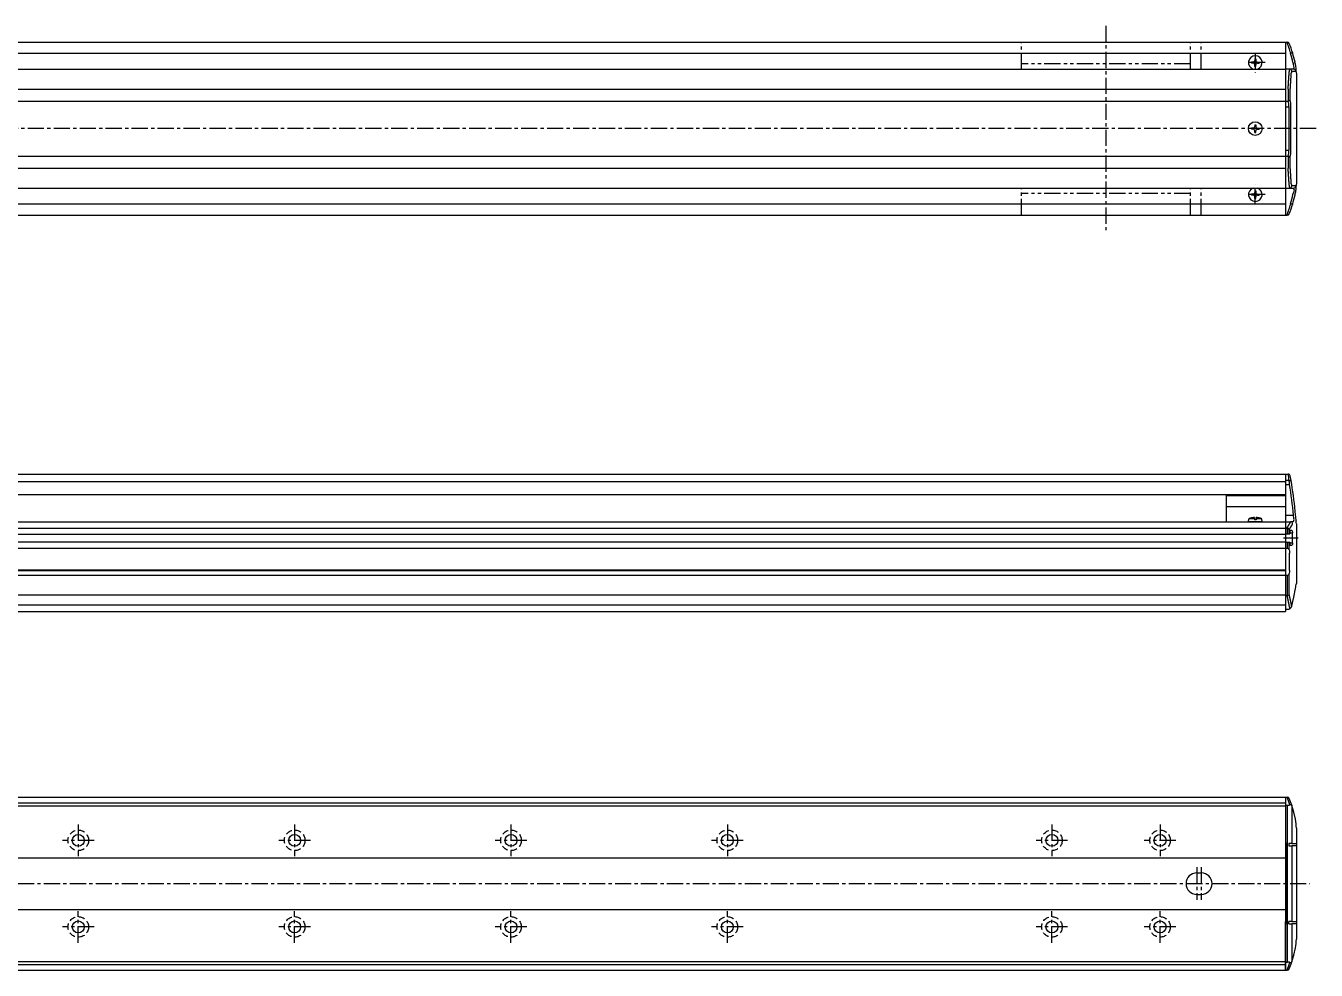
# Model space of a CAD drawing. Extents: x -693 to 500, y 35 to 506.
# Drawn here: x -97 to 500, y 69 to 506 of the extents above; entities that cross this region are included whole.
import ezdxf

# ---------------------------------------------------------------- set-up
doc = ezdxf.new("R2010")
doc.units = 0
for name, pattern in [('CENTER', [12, 7.5, -1.5, 1.5, -1.5]), ('DASHED', [4.5, 3, -1.5]), ('PHANTOM', [15, 7.5, -1.5, 1.5, -1.5, 1.5, -1.5])]:
    doc.linetypes.add(name, pattern=pattern)
doc.layers.get('0').update_dxf_attribs({"linetype": 'CONTINUOUS'})
doc.layers.add('CENTER', color=1, linetype='CENTER')

msp = doc.modelspace()

# ---------------------------------------------------------------- linework, layer by layer
at = {"color": 7, "linetype": 'CONTINUOUS'}
for p, q in [((-504.42, 498.26), (485.58, 498.26)), ((485.58, 498.26), (485.58, 418.26)), ((485.58, 498.26), (486.16, 498.26)), ((486.36, 498.26), (486.16, 498.26)), ((-258.42, 493.06), (485.58, 493.06)), ((471.33, 490.51), (471.33, 489.76)), ((471.33, 490.51), (471.83, 490.51)), ((471.83, 490.51), (471.83, 489.76)), ((487.97, 493.09), (487.82, 493.07)), ((-504.42, 485.76), (485.58, 485.76)), ((-258.42, 485.76), (485.58, 485.76)), ((469.83, 489.01), (469.83, 488.51)), ((470.58, 489.01), (469.83, 489.01)), ((470.58, 488.51), (469.83, 488.51)), ((471.33, 487.01), (471.33, 487.77)), ((471.33, 487.01), (471.83, 487.01)), ((471.83, 487.01), (471.83, 487.77)), ((472.57, 489.01), (473.33, 489.01)), ((472.57, 488.51), (473.33, 488.51)), ((473.33, 489.01), (473.33, 488.51)), ((489.25, 485.76), (485.58, 485.76)), ((488.41, 484.76), (490.24, 484.76)), ((488.97, 488.76), (489.18, 488.03)), ((490.16, 487.99), (489.94, 488.98)), ((490.48, 485.88), (490.48, 485.89)), ((490.58, 483.91), (490.58, 432.61)), ((-504.42, 476.53), (485.58, 476.53)), ((486.76, 476.51), (486.77, 476.51)), ((486.77, 476.51), (486.77, 471.02)), ((487.75, 471.6), (487.75, 476.34)), ((-504.42, 471), (485.58, 471)), ((485.58, 471.01), (486.66, 471.01)), ((485.58, 468.26), (487.09, 468.26)), ((486.77, 471.02), (486.66, 471.01)), ((487.09, 468.26), (487.09, 448.26)), ((488.08, 448.26), (488.08, 468.26)), ((471.33, 460.01), (471.33, 459.26)), ((471.33, 460.01), (471.83, 460.01)), ((471.83, 460.01), (471.83, 459.26)), ((469.83, 458.51), (469.83, 458.01)), ((470.58, 458.51), (469.83, 458.51)), ((470.58, 458.01), (469.83, 458.01)), ((471.33, 456.51), (471.33, 457.27)), ((471.33, 456.51), (471.83, 456.51)), ((471.83, 456.51), (471.83, 457.27)), ((472.57, 458.51), (473.33, 458.51)), ((472.57, 458.01), (473.33, 458.01)), ((473.33, 458.51), (473.33, 458.01)), ((485.58, 448.26), (487.09, 448.26)), ((-504.42, 445.53), (485.58, 445.53)), ((485.58, 445.51), (486.66, 445.51)), ((486.66, 445.51), (486.77, 445.51)), ((486.77, 445.51), (486.77, 440.01)), ((487.75, 440.19), (487.75, 444.92)), ((-504.42, 439.99), (485.58, 439.99)), ((486.77, 440.01), (486.76, 440.01)), ((-502.42, 430.76), (487.58, 430.76)), ((-258.42, 430.76), (485.58, 430.76)), ((471.33, 429.51), (471.33, 428.76)), ((471.33, 429.51), (471.83, 429.51)), ((471.83, 429.51), (471.83, 428.76)), ((485.58, 430.76), (489.25, 430.76)), ((490.24, 431.76), (488.41, 431.76)), ((490.48, 430.64), (490.48, 430.65)), ((-258.42, 423.46), (485.58, 423.46)), ((469.83, 428.01), (469.83, 427.51)), ((470.58, 428.01), (469.83, 428.01)), ((470.58, 427.51), (469.83, 427.51)), ((471.33, 426.01), (471.33, 426.77)), ((471.33, 426.01), (471.83, 426.01)), ((471.83, 426.01), (471.83, 426.77)), ((472.57, 428.01), (473.33, 428.01)), ((472.57, 427.51), (473.33, 427.51)), ((473.33, 428.01), (473.33, 427.51)), ((487.97, 423.44), (487.82, 423.46)), ((488.97, 427.76), (489.18, 428.5)), ((489.94, 427.54), (490.16, 428.54)), ((-504.42, 418.26), (485.58, 418.26)), ((485.58, 418.26), (486.16, 418.26)), ((486.16, 418.26), (486.36, 418.26)), ((-258.42, 298.59), (485.58, 298.59)), ((485.58, 298.59), (485.58, 236.09)), ((485.58, 298.59), (485.58, 289.09)), ((485.58, 298.59), (486.76, 298.59)), ((485.58, 298.59), (485.58, 289.09)), ((486.77, 298.59), (486.76, 298.59)), ((-258.42, 295.23), (485.58, 295.23)), ((485.58, 295.7), (487.27, 295.7)), ((485.58, 293.82), (487.43, 293.82)), ((-258.42, 289.09), (485.58, 289.09)), ((458.08, 289.09), (458.08, 276.59)), ((458.08, 288.62), (485.58, 288.62)), ((458.08, 283.63), (485.58, 283.63)), ((-504.42, 276.59), (485.58, 276.59)), ((468.43, 276.59), (468.54, 277.89)), ((474.73, 276.59), (468.43, 276.59)), ((471.18, 277.89), (468.54, 277.89)), ((471.18, 278.48), (471.18, 277.49)), ((471.98, 277.49), (471.18, 277.49)), ((471.98, 278.48), (471.98, 277.49)), ((474.61, 277.89), (471.98, 277.89)), ((474.73, 276.59), (474.61, 277.89)), ((485.58, 279.59), (489.25, 279.59)), ((485.58, 276.59), (487.82, 276.59)), ((485.58, 276.59), (485.58, 235.09)), ((488.97, 276.59), (487.82, 276.59)), ((487.82, 276.59), (487.97, 276.58)), ((489.18, 276.68), (488.97, 276.59)), ((490.48, 276.91), (490.48, 276.89)), ((490.58, 275.59), (490.58, 248.09)), ((-504.42, 273.59), (485.58, 273.59)), ((-504.42, 270.84), (485.58, 270.84)), ((485.58, 273.59), (486.16, 273.59)), ((485.58, 270.99), (487.55, 270.99)), ((486.16, 273.59), (486.36, 273.57)), ((486.36, 273.57), (486.36, 270.99)), ((487.29, 270.99), (487.29, 273.01)), ((488.49, 272.44), (487.55, 272.44)), ((487.55, 272.44), (487.55, 270.99)), ((487.55, 271.44), (488.81, 271.44)), ((488.81, 266.74), (488.81, 271.44)), ((-504.42, 267.34), (485.58, 267.34)), ((-504.42, 264.32), (485.58, 264.32)), ((485.58, 267.19), (487.55, 267.19)), ((485.58, 264.32), (486.36, 264.32)), ((486.36, 267.19), (486.36, 264.32)), ((487.29, 263.52), (487.29, 267.19)), ((487.55, 267.19), (487.55, 265.74)), ((487.55, 266.74), (488.81, 266.74)), ((487.55, 265.74), (488.49, 265.74)), ((487.43, 254.09), (487.43, 262.09)), ((-504.42, 254.39), (485.58, 254.39)), ((-504.42, 254.09), (485.58, 254.09)), ((-504.42, 251.85), (485.58, 251.85)), ((485.58, 251.85), (486.36, 251.85)), ((486.36, 251.85), (486.36, 242.59)), ((487.29, 242.85), (487.29, 252.65)), ((-504.42, 242.85), (485.58, 242.85)), ((485.58, 242.59), (486.31, 242.59)), ((486.36, 242.59), (486.31, 242.59)), ((-504.42, 238.09), (485.58, 238.09)), ((-504.42, 235.09), (485.58, 235.09)), ((485.58, 236.09), (486.52, 236.09)), ((488.47, 237.62), (488.43, 237.48)), ((-504.42, 149.3), (485.58, 149.3)), ((485.58, 149.3), (485.58, 69.3)), ((485.58, 149.3), (485.58, 126.85)), ((485.58, 149.3), (486.31, 149.3)), ((486.31, 149.3), (486.36, 149.3)), ((-504.42, 146.7), (485.58, 146.7)), ((-504.42, 145.3), (485.58, 145.3)), ((485.58, 145.55), (486.52, 145.55)), ((486.52, 73.05), (486.52, 145.55)), ((488.43, 145.51), (488.47, 145.38)), ((488.47, 145.38), (488.47, 127.8)), ((490.58, 134.95), (490.58, 83.65)), ((486.03, 127.8), (485.58, 127.8)), ((485.58, 126.85), (486.03, 126.85)), ((486.03, 127.8), (486.03, 90.8)), ((488.47, 127.8), (487.08, 127.8)), ((487.08, 127.8), (487.08, 126.8)), ((487.08, 126.8), (488.47, 126.8)), ((488.47, 127.8), (490.41, 127.8)), ((488.47, 126.8), (488.47, 91.8)), ((490.41, 126.8), (488.47, 126.8)), ((490.41, 127.8), (490.58, 127.75)), ((490.58, 126.74), (490.41, 126.8)), ((-504.42, 121.3), (485.58, 121.3)), ((444.58, 114.3), (446.58, 114.3)), ((444.58, 104.3), (446.58, 104.3)), ((-504.42, 97.3), (485.58, 97.3)), ((486.03, 91.76), (485.58, 91.75)), ((485.58, 69.3), (485.58, 91.75)), ((486.03, 90.8), (485.58, 90.8)), ((488.47, 91.8), (487.08, 91.8)), ((487.08, 90.8), (487.08, 91.8)), ((487.08, 90.8), (488.47, 90.8)), ((488.47, 91.8), (490.41, 91.8)), ((488.47, 90.8), (488.47, 73.22)), ((490.41, 90.8), (488.47, 90.8)), ((490.41, 91.8), (490.58, 91.86)), ((490.58, 90.86), (490.41, 90.8)), ((-504.42, 73.3), (485.58, 73.3)), ((-504.42, 71.9), (485.58, 71.9)), ((485.58, 73.05), (486.52, 73.05)), ((488.47, 73.22), (488.43, 73.09)), ((-504.42, 69.3), (485.58, 69.3)), ((485.58, 69.3), (486.31, 69.3)), ((486.36, 69.3), (486.31, 69.3))]:
    msp.add_line(p, q, dxfattribs=at)
at = {"color": 3, "linetype": 'PHANTOM'}
for p, q in [((363.58, 485.76), (363.58, 498.26)), ((441.58, 485.76), (441.58, 498.26)), ((446.58, 485.76), (446.58, 498.26)), ((441.58, 488.26), (363.58, 488.26)), ((363.58, 418.26), (363.58, 430.76)), ((441.58, 418.26), (441.58, 430.76)), ((446.58, 418.26), (446.58, 430.76)), ((441.58, 428.26), (363.58, 428.26))]:
    msp.add_line(p, q, dxfattribs=at)
at = {"color": 7, "linetype": 'CONTINUOUS'}
for points in [[(488.86, 493.09), (488.86, 493.09), (488.85, 493.11), (488.74, 493.17), (488.54, 493.18), (488.28, 493.15), (487.97, 493.09)], [(489.48, 486.57), (489.39, 487.13), (489.18, 488.03)], [(489.48, 429.96), (489.39, 429.4), (489.18, 428.5)], [(488.86, 423.44), (488.86, 423.44), (488.85, 423.42), (488.74, 423.36), (488.54, 423.35), (488.28, 423.38), (487.97, 423.44)], [(487.43, 293.82), (487.39, 294.24), (487.34, 294.87), (487.3, 295.37), (487.27, 295.7)], [(489.18, 276.68), (489.39, 277.07), (489.48, 277.54)], [(488.49, 272.44), (488.5, 272.44), (488.61, 272.37), (488.7, 272.2), (488.76, 271.96), (488.8, 271.66), (488.81, 271.44)], [(487.29, 263.52), (487.37, 263.03), (487.43, 262.09)], [(488.81, 266.74), (488.81, 266.64), (488.78, 266.32), (488.72, 266.03), (488.63, 265.83), (488.52, 265.74), (488.49, 265.74)], [(487.43, 254.09), (487.41, 253.54), (487.29, 252.65)], [(488.47, 237.62), (489.38, 241.71), (490.16, 245.67)], [(488.43, 145.51), (488.38, 145.61), (488.23, 145.74), (487.98, 145.8), (487.58, 145.73)], [(490.16, 139.03), (489.38, 142.3), (488.47, 145.38)], [(488.47, 73.22), (489.38, 76.31), (490.16, 79.58)], [(487.58, 72.88), (487.79, 72.82), (488.1, 72.82), (488.32, 72.92), (488.43, 73.09)]]:
    msp.add_lwpolyline(points, dxfattribs=at)
for points in [[(486.76, 476.51, 0), (486.76, 476.58, 0), (486.77, 476.64, 0), (486.77, 476.7, 0), (486.77, 476.76, 0), (486.78, 476.82, 0), (486.78, 476.89, 0), (486.79, 476.95, 0), (486.79, 477.01, 0), (486.79, 477.07, 0), (486.8, 477.13, 0), (486.8, 477.19, 0), (486.81, 477.26, 0), (486.81, 477.32, 0), (486.82, 477.38, 0), (486.82, 477.44, 0), (486.82, 477.5, 0), (486.83, 477.57, 0), (486.83, 477.63, 0), (486.84, 477.69, 0), (486.84, 477.75, 0), (486.85, 477.81, 0), (486.85, 477.88, 0), (486.85, 477.94, 0), (486.86, 478, 0), (486.86, 478.06, 0), (486.87, 478.12, 0), (486.87, 478.19, 0), (486.87, 478.25, 0), (486.88, 478.31, 0), (486.88, 478.37, 0), (486.89, 478.43, 0), (486.89, 478.5, 0), (486.89, 478.56, 0), (486.9, 478.62, 0), (486.9, 478.68, 0), (486.91, 478.74, 0), (486.91, 478.81, 0), (486.91, 478.87, 0), (486.92, 478.93, 0), (486.92, 478.99, 0), (486.93, 479.05, 0), (486.93, 479.12, 0), (486.93, 479.18, 0), (486.94, 479.24, 0), (486.94, 479.3, 0), (486.95, 479.36, 0), (486.95, 479.42, 0), (486.95, 479.49, 0), (486.96, 479.55, 0), (486.96, 479.61, 0), (486.97, 479.67, 0), (486.97, 479.74, 0), (486.98, 479.8, 0), (486.98, 479.86, 0), (486.98, 479.92, 0), (486.99, 479.98, 0), (486.99, 480.05, 0), (487, 480.11, 0), (487, 480.17, 0), (487, 480.23, 0), (487.01, 480.29, 0), (487.01, 480.36, 0), (487.01, 480.42, 0), (487.02, 480.48, 0), (487.02, 480.54, 0), (487.03, 480.6, 0), (487.03, 480.67, 0), (487.04, 480.73, 0), (487.04, 480.79, 0), (487.04, 480.85, 0), (487.05, 480.91, 0), (487.05, 480.98, 0), (487.06, 481.04, 0), (487.06, 481.1, 0), (487.06, 481.16, 0), (487.07, 481.22, 0), (487.07, 481.29, 0), (487.07, 481.35, 0), (487.08, 481.41, 0), (487.08, 481.47, 0), (487.09, 481.53, 0), (487.09, 481.59, 0), (487.1, 481.66, 0), (487.1, 481.72, 0), (487.1, 481.78, 0), (487.11, 481.84, 0), (487.11, 481.9, 0), (487.11, 481.97, 0), (487.12, 482.03, 0), (487.12, 482.09, 0), (487.13, 482.15, 0), (487.13, 482.21, 0), (487.13, 482.28, 0), (487.14, 482.34, 0), (487.14, 482.4, 0), (487.15, 482.46, 0), (487.15, 482.52, 0), (487.15, 482.59, 0), (487.16, 482.65, 0), (487.16, 482.71, 0), (487.16, 482.77, 0), (487.17, 482.83, 0), (487.17, 482.9, 0), (487.18, 482.96, 0), (487.18, 483.02, 0), (487.19, 483.08, 0), (487.19, 483.14, 0), (487.19, 483.21, 0), (487.2, 483.27, 0), (487.2, 483.33, 0), (487.2, 483.39, 0), (487.21, 483.45, 0), (487.21, 483.52, 0), (487.22, 483.58, 0), (487.22, 483.64, 0), (487.22, 483.7, 0), (487.23, 483.77, 0), (487.23, 483.83, 0), (487.23, 483.89, 0), (487.24, 483.95, 0), (487.24, 484.01, 0), (487.25, 484.08, 0), (487.25, 484.14, 0), (487.25, 484.2, 0), (487.26, 484.26, 0), (487.26, 484.32, 0), (487.27, 484.39, 0), (487.27, 484.45, 0)], [(487.75, 476.34, 0), (487.76, 476.4, 0), (487.76, 476.46, 0), (487.76, 476.52, 0), (487.77, 476.58, 0), (487.77, 476.64, 0), (487.78, 476.7, 0), (487.78, 476.76, 0), (487.78, 476.82, 0), (487.79, 476.88, 0), (487.79, 476.94, 0), (487.8, 477, 0), (487.8, 477.06, 0), (487.8, 477.13, 0), (487.81, 477.19, 0), (487.81, 477.25, 0), (487.82, 477.31, 0), (487.82, 477.37, 0), (487.83, 477.43, 0), (487.83, 477.49, 0), (487.83, 477.55, 0), (487.84, 477.61, 0), (487.84, 477.67, 0), (487.85, 477.73, 0), (487.85, 477.79, 0), (487.85, 477.85, 0), (487.86, 477.91, 0), (487.86, 477.97, 0), (487.87, 478.04, 0), (487.87, 478.1, 0), (487.87, 478.16, 0), (487.88, 478.22, 0), (487.88, 478.28, 0), (487.89, 478.34, 0), (487.89, 478.4, 0), (487.89, 478.46, 0), (487.9, 478.52, 0), (487.9, 478.58, 0), (487.91, 478.64, 0), (487.91, 478.7, 0), (487.91, 478.76, 0), (487.92, 478.82, 0), (487.92, 478.88, 0), (487.93, 478.94, 0), (487.93, 479.01, 0), (487.93, 479.07, 0), (487.94, 479.13, 0), (487.94, 479.19, 0), (487.95, 479.25, 0), (487.95, 479.31, 0), (487.95, 479.37, 0), (487.96, 479.43, 0), (487.96, 479.49, 0), (487.97, 479.55, 0), (487.97, 479.61, 0), (487.97, 479.67, 0), (487.98, 479.73, 0), (487.98, 479.8, 0), (487.99, 479.86, 0), (487.99, 479.92, 0), (487.99, 479.98, 0), (488, 480.04, 0), (488, 480.1, 0), (488, 480.16, 0), (488.01, 480.22, 0), (488.01, 480.28, 0), (488.02, 480.34, 0), (488.02, 480.4, 0), (488.02, 480.46, 0), (488.03, 480.52, 0), (488.03, 480.58, 0), (488.04, 480.64, 0), (488.04, 480.7, 0), (488.04, 480.77, 0), (488.05, 480.83, 0), (488.05, 480.89, 0), (488.06, 480.95, 0), (488.06, 481.01, 0), (488.06, 481.07, 0), (488.07, 481.13, 0), (488.07, 481.19, 0), (488.08, 481.25, 0), (488.08, 481.31, 0), (488.08, 481.37, 0), (488.09, 481.43, 0), (488.09, 481.49, 0), (488.1, 481.55, 0), (488.1, 481.62, 0), (488.1, 481.68, 0), (488.11, 481.74, 0), (488.11, 481.8, 0), (488.11, 481.86, 0), (488.12, 481.92, 0), (488.12, 481.98, 0), (488.13, 482.04, 0), (488.13, 482.1, 0), (488.13, 482.16, 0), (488.14, 482.22, 0), (488.14, 482.28, 0), (488.14, 482.35, 0), (488.15, 482.4, 0), (488.15, 482.47, 0), (488.16, 482.53, 0), (488.16, 482.59, 0), (488.16, 482.65, 0), (488.17, 482.71, 0), (488.17, 482.77, 0), (488.18, 482.83, 0), (488.18, 482.89, 0), (488.18, 482.95, 0), (488.19, 483.01, 0), (488.19, 483.07, 0), (488.19, 483.13, 0), (488.2, 483.19, 0), (488.2, 483.26, 0), (488.21, 483.32, 0), (488.21, 483.38, 0), (488.21, 483.44, 0), (488.22, 483.5, 0), (488.22, 483.56, 0), (488.23, 483.62, 0), (488.23, 483.68, 0), (488.23, 483.74, 0), (488.24, 483.8, 0), (488.24, 483.86, 0), (488.25, 483.92, 0), (488.25, 483.99, 0), (488.25, 484.05, 0), (488.26, 484.11, 0)], [(487.27, 432.08, 0), (487.27, 432.14, 0), (487.26, 432.2, 0), (487.26, 432.27, 0), (487.25, 432.33, 0), (487.25, 432.39, 0), (487.25, 432.45, 0), (487.24, 432.51, 0), (487.24, 432.58, 0), (487.23, 432.64, 0), (487.23, 432.7, 0), (487.23, 432.76, 0), (487.22, 432.82, 0), (487.22, 432.89, 0), (487.22, 432.95, 0), (487.21, 433.01, 0), (487.21, 433.07, 0), (487.2, 433.13, 0), (487.2, 433.2, 0), (487.2, 433.26, 0), (487.19, 433.32, 0), (487.19, 433.38, 0), (487.19, 433.44, 0), (487.18, 433.51, 0), (487.18, 433.57, 0), (487.17, 433.63, 0), (487.17, 433.69, 0), (487.16, 433.76, 0), (487.16, 433.82, 0), (487.16, 433.88, 0), (487.15, 433.94, 0), (487.15, 434, 0), (487.15, 434.07, 0), (487.14, 434.13, 0), (487.14, 434.19, 0), (487.13, 434.25, 0), (487.13, 434.31, 0), (487.13, 434.38, 0), (487.12, 434.44, 0), (487.12, 434.5, 0), (487.11, 434.56, 0), (487.11, 434.62, 0), (487.11, 434.69, 0), (487.1, 434.75, 0), (487.1, 434.81, 0), (487.1, 434.87, 0), (487.09, 434.93, 0), (487.09, 435, 0), (487.08, 435.06, 0), (487.08, 435.12, 0), (487.07, 435.18, 0), (487.07, 435.24, 0), (487.07, 435.31, 0), (487.06, 435.37, 0), (487.06, 435.43, 0), (487.06, 435.49, 0), (487.05, 435.55, 0), (487.05, 435.62, 0), (487.04, 435.68, 0), (487.04, 435.74, 0), (487.04, 435.8, 0), (487.03, 435.86, 0), (487.03, 435.93, 0), (487.02, 435.99, 0), (487.02, 436.05, 0), (487.01, 436.11, 0), (487.01, 436.17, 0), (487.01, 436.24, 0), (487, 436.3, 0), (487, 436.36, 0), (487, 436.42, 0), (486.99, 436.48, 0), (486.99, 436.55, 0), (486.98, 436.61, 0), (486.98, 436.67, 0), (486.98, 436.73, 0), (486.97, 436.79, 0), (486.97, 436.86, 0), (486.96, 436.92, 0), (486.96, 436.98, 0), (486.95, 437.04, 0), (486.95, 437.1, 0), (486.95, 437.17, 0), (486.94, 437.23, 0), (486.94, 437.29, 0), (486.93, 437.35, 0), (486.93, 437.41, 0), (486.93, 437.48, 0), (486.92, 437.54, 0), (486.92, 437.6, 0), (486.91, 437.66, 0), (486.91, 437.72, 0), (486.91, 437.79, 0), (486.9, 437.85, 0), (486.9, 437.91, 0), (486.89, 437.97, 0), (486.89, 438.03, 0), (486.89, 438.1, 0), (486.88, 438.16, 0), (486.88, 438.22, 0), (486.87, 438.28, 0), (486.87, 438.34, 0), (486.87, 438.4, 0), (486.86, 438.47, 0), (486.86, 438.53, 0), (486.85, 438.59, 0), (486.85, 438.65, 0), (486.85, 438.71, 0), (486.84, 438.78, 0), (486.84, 438.84, 0), (486.83, 438.9, 0), (486.83, 438.96, 0), (486.82, 439.02, 0), (486.82, 439.09, 0), (486.82, 439.15, 0), (486.81, 439.21, 0), (486.81, 439.27, 0), (486.8, 439.33, 0), (486.8, 439.39, 0), (486.79, 439.46, 0), (486.79, 439.52, 0), (486.79, 439.58, 0), (486.78, 439.64, 0), (486.78, 439.7, 0), (486.77, 439.77, 0), (486.77, 439.83, 0), (486.77, 439.89, 0), (486.76, 439.95, 0), (486.76, 440.01, 0)], [(488.26, 432.42, 0), (488.25, 432.48, 0), (488.25, 432.54, 0), (488.25, 432.61, 0), (488.24, 432.66, 0), (488.24, 432.73, 0), (488.23, 432.79, 0), (488.23, 432.85, 0), (488.23, 432.91, 0), (488.22, 432.97, 0), (488.22, 433.03, 0), (488.21, 433.09, 0), (488.21, 433.15, 0), (488.21, 433.21, 0), (488.2, 433.27, 0), (488.2, 433.33, 0), (488.19, 433.39, 0), (488.19, 433.45, 0), (488.19, 433.52, 0), (488.18, 433.58, 0), (488.18, 433.64, 0), (488.18, 433.7, 0), (488.17, 433.76, 0), (488.17, 433.82, 0), (488.16, 433.88, 0), (488.16, 433.94, 0), (488.16, 434, 0), (488.15, 434.06, 0), (488.15, 434.12, 0), (488.14, 434.18, 0), (488.14, 434.25, 0), (488.14, 434.31, 0), (488.13, 434.37, 0), (488.13, 434.43, 0), (488.13, 434.49, 0), (488.12, 434.55, 0), (488.12, 434.61, 0), (488.11, 434.67, 0), (488.11, 434.73, 0), (488.11, 434.79, 0), (488.1, 434.85, 0), (488.1, 434.91, 0), (488.1, 434.97, 0), (488.09, 435.03, 0), (488.09, 435.1, 0), (488.08, 435.16, 0), (488.08, 435.22, 0), (488.08, 435.28, 0), (488.07, 435.34, 0), (488.07, 435.4, 0), (488.06, 435.46, 0), (488.06, 435.52, 0), (488.06, 435.58, 0), (488.05, 435.64, 0), (488.05, 435.7, 0), (488.04, 435.76, 0), (488.04, 435.82, 0), (488.04, 435.88, 0), (488.03, 435.94, 0), (488.03, 436, 0), (488.02, 436.07, 0), (488.02, 436.13, 0), (488.02, 436.19, 0), (488.01, 436.25, 0), (488.01, 436.31, 0), (488, 436.37, 0), (488, 436.43, 0), (488, 436.49, 0), (487.99, 436.55, 0), (487.99, 436.61, 0), (487.99, 436.67, 0), (487.98, 436.73, 0), (487.98, 436.79, 0), (487.97, 436.85, 0), (487.97, 436.92, 0), (487.97, 436.98, 0), (487.96, 437.04, 0), (487.96, 437.1, 0), (487.95, 437.16, 0), (487.95, 437.22, 0), (487.95, 437.28, 0), (487.94, 437.34, 0), (487.94, 437.4, 0), (487.93, 437.46, 0), (487.93, 437.52, 0), (487.93, 437.58, 0), (487.92, 437.64, 0), (487.92, 437.7, 0), (487.91, 437.76, 0), (487.91, 437.83, 0), (487.91, 437.89, 0), (487.9, 437.95, 0), (487.9, 438.01, 0), (487.89, 438.07, 0), (487.89, 438.13, 0), (487.89, 438.19, 0), (487.88, 438.25, 0), (487.88, 438.31, 0), (487.87, 438.37, 0), (487.87, 438.43, 0), (487.87, 438.49, 0), (487.86, 438.55, 0), (487.86, 438.61, 0), (487.85, 438.68, 0), (487.85, 438.74, 0), (487.85, 438.8, 0), (487.84, 438.86, 0), (487.84, 438.92, 0), (487.83, 438.98, 0), (487.83, 439.04, 0), (487.83, 439.1, 0), (487.82, 439.16, 0), (487.82, 439.22, 0), (487.81, 439.28, 0), (487.81, 439.34, 0), (487.8, 439.4, 0), (487.8, 439.46, 0), (487.8, 439.52, 0), (487.79, 439.58, 0), (487.79, 439.64, 0), (487.78, 439.71, 0), (487.78, 439.77, 0), (487.78, 439.83, 0), (487.77, 439.89, 0), (487.77, 439.95, 0), (487.76, 440.01, 0), (487.76, 440.07, 0), (487.76, 440.13, 0), (487.75, 440.19, 0)], [(471.18, 278.48, 0), (471.16, 278.48, 0), (471.13, 278.48, 0), (471.11, 278.47, 0), (471.09, 278.47, 0), (471.07, 278.47, 0), (471.05, 278.47, 0), (471.03, 278.47, 0), (471.01, 278.47, 0), (470.99, 278.46, 0), (470.96, 278.46, 0), (470.94, 278.46, 0), (470.92, 278.46, 0), (470.9, 278.46, 0), (470.88, 278.46, 0), (470.86, 278.45, 0), (470.84, 278.45, 0), (470.82, 278.45, 0), (470.8, 278.45, 0), (470.77, 278.45, 0), (470.75, 278.44, 0), (470.73, 278.44, 0), (470.71, 278.44, 0), (470.69, 278.44, 0), (470.67, 278.44, 0), (470.65, 278.43, 0), (470.63, 278.43, 0), (470.61, 278.43, 0), (470.58, 278.43, 0), (470.56, 278.42, 0), (470.54, 278.42, 0), (470.52, 278.42, 0), (470.5, 278.41, 0), (470.48, 278.41, 0), (470.46, 278.41, 0), (470.44, 278.4, 0), (470.42, 278.4, 0), (470.4, 278.4, 0), (470.38, 278.4, 0), (470.35, 278.39, 0), (470.33, 278.39, 0), (470.31, 278.39, 0), (470.29, 278.38, 0), (470.27, 278.38, 0), (470.25, 278.38, 0), (470.23, 278.37, 0), (470.21, 278.37, 0), (470.19, 278.37, 0), (470.17, 278.36, 0), (470.14, 278.36, 0), (470.12, 278.35, 0), (470.1, 278.35, 0), (470.08, 278.35, 0), (470.06, 278.34, 0), (470.04, 278.34, 0), (470.02, 278.33, 0), (470, 278.33, 0), (469.98, 278.32, 0), (469.96, 278.32, 0), (469.94, 278.32, 0), (469.92, 278.31, 0), (469.9, 278.31, 0), (469.88, 278.3, 0), (469.85, 278.3, 0), (469.83, 278.29, 0), (469.81, 278.29, 0), (469.79, 278.29, 0), (469.77, 278.28, 0), (469.75, 278.27, 0), (469.73, 278.27, 0), (469.71, 278.26, 0), (469.69, 278.26, 0), (469.67, 278.25, 0), (469.65, 278.25, 0), (469.63, 278.25, 0), (469.61, 278.24, 0), (469.59, 278.24, 0), (469.57, 278.23, 0), (469.55, 278.22, 0), (469.52, 278.22, 0), (469.5, 278.21, 0), (469.48, 278.21, 0), (469.46, 278.2, 0), (469.44, 278.2, 0), (469.42, 278.19, 0), (469.4, 278.19, 0), (469.38, 278.18, 0), (469.36, 278.17, 0), (469.34, 278.17, 0), (469.32, 278.16, 0), (469.3, 278.15, 0), (469.28, 278.15, 0), (469.26, 278.14, 0), (469.24, 278.14, 0), (469.22, 278.13, 0), (469.2, 278.12, 0), (469.18, 278.12, 0), (469.16, 278.11, 0), (469.14, 278.11, 0), (469.12, 278.1, 0), (469.1, 278.09, 0), (469.08, 278.09, 0), (469.06, 278.08, 0), (469.04, 278.07, 0), (469.02, 278.06, 0), (469, 278.06, 0), (468.98, 278.05, 0), (468.96, 278.05, 0), (468.94, 278.04, 0), (468.92, 278.03, 0), (468.9, 278.02, 0), (468.88, 278.02, 0), (468.86, 278.01, 0), (468.84, 278, 0), (468.82, 278, 0), (468.8, 277.99, 0), (468.78, 277.98, 0), (468.76, 277.97, 0), (468.74, 277.96, 0), (468.72, 277.96, 0), (468.7, 277.95, 0), (468.68, 277.94, 0), (468.66, 277.93, 0), (468.64, 277.93, 0), (468.62, 277.92, 0), (468.6, 277.91, 0), (468.58, 277.9, 0), (468.56, 277.89, 0), (468.54, 277.89, 0)], [(474.61, 277.89, 0), (474.59, 277.89, 0), (474.57, 277.9, 0), (474.55, 277.91, 0), (474.54, 277.92, 0), (474.51, 277.93, 0), (474.5, 277.93, 0), (474.48, 277.94, 0), (474.46, 277.95, 0), (474.44, 277.96, 0), (474.42, 277.96, 0), (474.4, 277.97, 0), (474.38, 277.98, 0), (474.36, 277.99, 0), (474.34, 278, 0), (474.32, 278, 0), (474.3, 278.01, 0), (474.28, 278.02, 0), (474.26, 278.02, 0), (474.24, 278.03, 0), (474.22, 278.04, 0), (474.2, 278.05, 0), (474.18, 278.05, 0), (474.16, 278.06, 0), (474.14, 278.06, 0), (474.12, 278.07, 0), (474.1, 278.08, 0), (474.08, 278.09, 0), (474.06, 278.09, 0), (474.04, 278.1, 0), (474.02, 278.11, 0), (474, 278.11, 0), (473.97, 278.12, 0), (473.95, 278.12, 0), (473.93, 278.13, 0), (473.92, 278.14, 0), (473.89, 278.14, 0), (473.87, 278.15, 0), (473.85, 278.15, 0), (473.83, 278.16, 0), (473.81, 278.17, 0), (473.79, 278.17, 0), (473.77, 278.18, 0), (473.75, 278.19, 0), (473.73, 278.19, 0), (473.71, 278.2, 0), (473.69, 278.2, 0), (473.67, 278.21, 0), (473.65, 278.21, 0), (473.63, 278.22, 0), (473.61, 278.22, 0), (473.59, 278.23, 0), (473.57, 278.24, 0), (473.55, 278.24, 0), (473.53, 278.25, 0), (473.51, 278.25, 0), (473.49, 278.25, 0), (473.46, 278.26, 0), (473.44, 278.26, 0), (473.42, 278.27, 0), (473.4, 278.27, 0), (473.38, 278.28, 0), (473.36, 278.29, 0), (473.34, 278.29, 0), (473.32, 278.29, 0), (473.3, 278.3, 0), (473.28, 278.3, 0), (473.26, 278.31, 0), (473.24, 278.31, 0), (473.22, 278.32, 0), (473.2, 278.32, 0), (473.17, 278.32, 0), (473.15, 278.33, 0), (473.13, 278.33, 0), (473.11, 278.34, 0), (473.09, 278.34, 0), (473.07, 278.35, 0), (473.05, 278.35, 0), (473.03, 278.35, 0), (473.01, 278.36, 0), (472.99, 278.36, 0), (472.97, 278.37, 0), (472.95, 278.37, 0), (472.93, 278.37, 0), (472.9, 278.38, 0), (472.88, 278.38, 0), (472.86, 278.38, 0), (472.84, 278.39, 0), (472.82, 278.39, 0), (472.8, 278.39, 0), (472.78, 278.4, 0), (472.76, 278.4, 0), (472.74, 278.4, 0), (472.71, 278.4, 0), (472.69, 278.41, 0), (472.67, 278.41, 0), (472.65, 278.41, 0), (472.63, 278.42, 0), (472.61, 278.42, 0), (472.59, 278.42, 0), (472.57, 278.43, 0), (472.55, 278.43, 0), (472.53, 278.43, 0), (472.5, 278.43, 0), (472.48, 278.44, 0), (472.46, 278.44, 0), (472.44, 278.44, 0), (472.42, 278.44, 0), (472.4, 278.44, 0), (472.38, 278.45, 0), (472.36, 278.45, 0), (472.34, 278.45, 0), (472.31, 278.45, 0), (472.29, 278.45, 0), (472.27, 278.46, 0), (472.25, 278.46, 0), (472.23, 278.46, 0), (472.21, 278.46, 0), (472.19, 278.46, 0), (472.17, 278.46, 0), (472.15, 278.47, 0), (472.12, 278.47, 0), (472.1, 278.47, 0), (472.08, 278.47, 0), (472.06, 278.47, 0), (472.04, 278.47, 0), (472.02, 278.48, 0), (472, 278.48, 0), (471.98, 278.48, 0)], [(486.16, 273.59, 0), (486.18, 273.61, 0), (486.19, 273.63, 0), (486.21, 273.66, 0), (486.23, 273.68, 0), (486.24, 273.7, 0), (486.26, 273.73, 0), (486.27, 273.75, 0), (486.29, 273.77, 0), (486.3, 273.79, 0), (486.32, 273.82, 0), (486.33, 273.84, 0), (486.35, 273.86, 0), (486.37, 273.89, 0), (486.38, 273.91, 0), (486.4, 273.93, 0), (486.41, 273.95, 0), (486.43, 273.98, 0), (486.44, 274, 0), (486.46, 274.02, 0), (486.47, 274.05, 0), (486.49, 274.07, 0), (486.51, 274.09, 0), (486.52, 274.12, 0), (486.54, 274.14, 0), (486.55, 274.16, 0), (486.57, 274.19, 0), (486.58, 274.21, 0), (486.6, 274.23, 0), (486.61, 274.26, 0), (486.63, 274.28, 0), (486.64, 274.3, 0), (486.66, 274.32, 0), (486.67, 274.35, 0), (486.69, 274.37, 0), (486.7, 274.39, 0), (486.72, 274.42, 0), (486.73, 274.44, 0), (486.75, 274.46, 0), (486.76, 274.49, 0), (486.78, 274.51, 0), (486.79, 274.53, 0), (486.81, 274.56, 0), (486.82, 274.58, 0), (486.84, 274.6, 0), (486.85, 274.63, 0), (486.87, 274.65, 0), (486.88, 274.67, 0), (486.89, 274.7, 0), (486.91, 274.72, 0), (486.92, 274.74, 0), (486.94, 274.77, 0), (486.95, 274.79, 0), (486.97, 274.81, 0), (486.98, 274.84, 0), (487, 274.86, 0), (487.01, 274.88, 0), (487.02, 274.91, 0), (487.04, 274.93, 0), (487.05, 274.95, 0), (487.07, 274.98, 0), (487.08, 275, 0), (487.1, 275.02, 0), (487.11, 275.05, 0), (487.12, 275.07, 0), (487.14, 275.09, 0), (487.15, 275.12, 0), (487.17, 275.14, 0), (487.18, 275.16, 0), (487.19, 275.19, 0), (487.21, 275.21, 0), (487.22, 275.23, 0), (487.24, 275.26, 0), (487.25, 275.28, 0), (487.26, 275.3, 0), (487.28, 275.33, 0), (487.29, 275.35, 0), (487.31, 275.37, 0), (487.32, 275.4, 0), (487.33, 275.42, 0), (487.35, 275.44, 0), (487.36, 275.47, 0), (487.37, 275.49, 0), (487.39, 275.51, 0), (487.4, 275.54, 0), (487.41, 275.56, 0), (487.43, 275.58, 0), (487.44, 275.61, 0), (487.45, 275.63, 0), (487.47, 275.65, 0), (487.48, 275.68, 0), (487.5, 275.7, 0), (487.51, 275.73, 0), (487.52, 275.75, 0), (487.53, 275.77, 0), (487.55, 275.8, 0), (487.56, 275.82, 0), (487.57, 275.84, 0), (487.59, 275.87, 0), (487.6, 275.89, 0), (487.61, 275.91, 0), (487.63, 275.94, 0), (487.64, 275.96, 0), (487.65, 275.99, 0), (487.66, 276.01, 0), (487.68, 276.03, 0), (487.69, 276.06, 0), (487.7, 276.08, 0), (487.72, 276.1, 0), (487.73, 276.13, 0), (487.74, 276.15, 0), (487.75, 276.17, 0), (487.77, 276.2, 0), (487.78, 276.22, 0), (487.79, 276.25, 0), (487.81, 276.27, 0), (487.82, 276.29, 0), (487.83, 276.32, 0), (487.84, 276.34, 0), (487.86, 276.36, 0), (487.87, 276.39, 0), (487.88, 276.41, 0), (487.89, 276.43, 0), (487.91, 276.46, 0), (487.92, 276.48, 0), (487.93, 276.5, 0), (487.94, 276.53, 0), (487.95, 276.55, 0), (487.97, 276.58, 0)], [(487.29, 273.01, 0), (487.3, 273.03, 0), (487.32, 273.05, 0), (487.33, 273.07, 0), (487.35, 273.09, 0), (487.36, 273.11, 0), (487.37, 273.13, 0), (487.39, 273.15, 0), (487.4, 273.17, 0), (487.41, 273.19, 0), (487.43, 273.21, 0), (487.44, 273.23, 0), (487.45, 273.25, 0), (487.47, 273.27, 0), (487.48, 273.29, 0), (487.49, 273.31, 0), (487.51, 273.33, 0), (487.52, 273.35, 0), (487.53, 273.37, 0), (487.55, 273.39, 0), (487.56, 273.41, 0), (487.57, 273.43, 0), (487.59, 273.45, 0), (487.6, 273.47, 0), (487.61, 273.49, 0), (487.63, 273.51, 0), (487.64, 273.53, 0), (487.65, 273.55, 0), (487.66, 273.57, 0), (487.68, 273.59, 0), (487.69, 273.61, 0), (487.7, 273.63, 0), (487.72, 273.65, 0), (487.73, 273.67, 0), (487.74, 273.69, 0), (487.76, 273.71, 0), (487.77, 273.73, 0), (487.78, 273.75, 0), (487.79, 273.77, 0), (487.81, 273.79, 0), (487.82, 273.81, 0), (487.83, 273.83, 0), (487.85, 273.85, 0), (487.86, 273.87, 0), (487.87, 273.89, 0), (487.88, 273.91, 0), (487.9, 273.93, 0), (487.91, 273.95, 0), (487.92, 273.97, 0), (487.93, 273.99, 0), (487.95, 274.01, 0), (487.96, 274.03, 0), (487.97, 274.05, 0), (487.99, 274.07, 0), (488, 274.09, 0), (488.01, 274.11, 0), (488.02, 274.13, 0), (488.03, 274.15, 0), (488.05, 274.17, 0), (488.06, 274.19, 0), (488.07, 274.21, 0), (488.08, 274.23, 0), (488.1, 274.25, 0), (488.11, 274.27, 0), (488.12, 274.29, 0), (488.13, 274.31, 0), (488.14, 274.33, 0), (488.16, 274.35, 0), (488.17, 274.37, 0), (488.18, 274.39, 0), (488.19, 274.41, 0), (488.21, 274.43, 0), (488.22, 274.45, 0), (488.23, 274.47, 0), (488.24, 274.49, 0), (488.25, 274.51, 0), (488.27, 274.53, 0), (488.28, 274.55, 0), (488.29, 274.57, 0), (488.3, 274.59, 0), (488.31, 274.61, 0), (488.33, 274.63, 0), (488.34, 274.65, 0), (488.35, 274.67, 0), (488.36, 274.69, 0), (488.37, 274.71, 0), (488.38, 274.73, 0), (488.4, 274.75, 0), (488.41, 274.77, 0), (488.42, 274.79, 0), (488.43, 274.81, 0), (488.44, 274.83, 0), (488.46, 274.86, 0), (488.47, 274.88, 0), (488.48, 274.89, 0), (488.49, 274.92, 0), (488.5, 274.94, 0), (488.51, 274.96, 0), (488.52, 274.98, 0), (488.54, 275, 0), (488.55, 275.02, 0), (488.56, 275.04, 0), (488.57, 275.06, 0), (488.58, 275.08, 0), (488.59, 275.1, 0), (488.61, 275.12, 0), (488.62, 275.14, 0), (488.63, 275.16, 0), (488.64, 275.18, 0), (488.65, 275.2, 0), (488.66, 275.22, 0), (488.67, 275.24, 0), (488.68, 275.26, 0), (488.69, 275.28, 0), (488.71, 275.3, 0), (488.72, 275.32, 0), (488.73, 275.34, 0), (488.74, 275.36, 0), (488.75, 275.38, 0), (488.76, 275.4, 0), (488.77, 275.42, 0), (488.78, 275.44, 0), (488.8, 275.46, 0), (488.81, 275.49, 0), (488.82, 275.5, 0), (488.83, 275.53, 0), (488.84, 275.55, 0), (488.85, 275.57, 0), (488.86, 275.59, 0)], [(487.58, 236.39, 0), (487.58, 236.44, 0), (487.57, 236.49, 0), (487.56, 236.54, 0), (487.55, 236.59, 0), (487.54, 236.64, 0), (487.53, 236.69, 0), (487.52, 236.74, 0), (487.51, 236.78, 0), (487.5, 236.83, 0), (487.49, 236.88, 0), (487.48, 236.93, 0), (487.48, 236.98, 0), (487.46, 237.03, 0), (487.46, 237.08, 0), (487.45, 237.13, 0), (487.44, 237.18, 0), (487.43, 237.22, 0), (487.42, 237.27, 0), (487.41, 237.32, 0), (487.4, 237.37, 0), (487.39, 237.42, 0), (487.38, 237.47, 0), (487.37, 237.52, 0), (487.36, 237.56, 0), (487.35, 237.61, 0), (487.34, 237.66, 0), (487.33, 237.71, 0), (487.32, 237.76, 0), (487.31, 237.81, 0), (487.31, 237.86, 0), (487.3, 237.91, 0), (487.29, 237.96, 0), (487.28, 238, 0), (487.27, 238.05, 0), (487.26, 238.1, 0), (487.25, 238.15, 0), (487.24, 238.2, 0), (487.23, 238.25, 0), (487.22, 238.29, 0), (487.21, 238.34, 0), (487.2, 238.39, 0), (487.19, 238.44, 0), (487.18, 238.49, 0), (487.17, 238.54, 0), (487.16, 238.59, 0), (487.15, 238.64, 0), (487.14, 238.68, 0), (487.13, 238.73, 0), (487.12, 238.78, 0), (487.11, 238.83, 0), (487.1, 238.88, 0), (487.09, 238.93, 0), (487.08, 238.97, 0), (487.07, 239.02, 0), (487.06, 239.07, 0), (487.05, 239.12, 0), (487.04, 239.17, 0), (487.03, 239.22, 0), (487.02, 239.27, 0), (487.01, 239.31, 0), (487, 239.36, 0), (486.99, 239.41, 0), (486.98, 239.46, 0), (486.97, 239.51, 0), (486.96, 239.56, 0), (486.95, 239.6, 0), (486.94, 239.65, 0), (486.93, 239.7, 0), (486.92, 239.75, 0), (486.91, 239.8, 0), (486.9, 239.85, 0), (486.89, 239.9, 0), (486.88, 239.94, 0), (486.87, 239.99, 0), (486.86, 240.04, 0), (486.85, 240.09, 0), (486.84, 240.14, 0), (486.83, 240.19, 0), (486.82, 240.23, 0), (486.81, 240.28, 0), (486.8, 240.33, 0), (486.79, 240.38, 0), (486.78, 240.43, 0), (486.77, 240.47, 0), (486.76, 240.52, 0), (486.75, 240.57, 0), (486.74, 240.62, 0), (486.73, 240.67, 0), (486.72, 240.72, 0), (486.71, 240.76, 0), (486.7, 240.81, 0), (486.69, 240.86, 0), (486.68, 240.91, 0), (486.67, 240.96, 0), (486.66, 241, 0), (486.65, 241.05, 0), (486.64, 241.1, 0), (486.63, 241.15, 0), (486.62, 241.2, 0), (486.61, 241.24, 0), (486.6, 241.29, 0), (486.58, 241.34, 0), (486.57, 241.39, 0), (486.56, 241.44, 0), (486.55, 241.49, 0), (486.54, 241.53, 0), (486.53, 241.58, 0), (486.52, 241.63, 0), (486.51, 241.68, 0), (486.5, 241.72, 0), (486.49, 241.77, 0), (486.48, 241.82, 0), (486.47, 241.87, 0), (486.46, 241.92, 0), (486.45, 241.97, 0), (486.44, 242.01, 0), (486.43, 242.06, 0), (486.41, 242.11, 0), (486.4, 242.16, 0), (486.39, 242.2, 0), (486.38, 242.25, 0), (486.37, 242.3, 0), (486.36, 242.35, 0), (486.35, 242.4, 0), (486.34, 242.44, 0), (486.33, 242.49, 0), (486.32, 242.54, 0), (486.31, 242.59, 0)], [(488.43, 237.48, 0), (488.42, 237.52, 0), (488.41, 237.56, 0), (488.4, 237.6, 0), (488.39, 237.65, 0), (488.38, 237.69, 0), (488.38, 237.73, 0), (488.37, 237.77, 0), (488.36, 237.82, 0), (488.35, 237.86, 0), (488.34, 237.9, 0), (488.33, 237.94, 0), (488.33, 237.99, 0), (488.32, 238.03, 0), (488.31, 238.07, 0), (488.3, 238.11, 0), (488.29, 238.16, 0), (488.28, 238.2, 0), (488.28, 238.24, 0), (488.27, 238.28, 0), (488.26, 238.32, 0), (488.25, 238.37, 0), (488.24, 238.41, 0), (488.23, 238.45, 0), (488.23, 238.49, 0), (488.22, 238.54, 0), (488.21, 238.58, 0), (488.2, 238.62, 0), (488.19, 238.66, 0), (488.18, 238.71, 0), (488.18, 238.75, 0), (488.17, 238.79, 0), (488.16, 238.83, 0), (488.15, 238.87, 0), (488.14, 238.92, 0), (488.13, 238.96, 0), (488.12, 239, 0), (488.11, 239.04, 0), (488.11, 239.09, 0), (488.1, 239.13, 0), (488.09, 239.17, 0), (488.08, 239.21, 0), (488.07, 239.25, 0), (488.06, 239.3, 0), (488.06, 239.34, 0), (488.05, 239.38, 0), (488.04, 239.42, 0), (488.03, 239.46, 0), (488.02, 239.51, 0), (488.01, 239.55, 0), (488, 239.59, 0), (487.99, 239.63, 0), (487.99, 239.68, 0), (487.98, 239.72, 0), (487.97, 239.76, 0), (487.96, 239.8, 0), (487.95, 239.84, 0), (487.94, 239.88, 0), (487.93, 239.93, 0), (487.92, 239.97, 0), (487.92, 240.01, 0), (487.91, 240.05, 0), (487.9, 240.1, 0), (487.89, 240.14, 0), (487.88, 240.18, 0), (487.87, 240.22, 0), (487.86, 240.26, 0), (487.85, 240.31, 0), (487.84, 240.35, 0), (487.83, 240.39, 0), (487.83, 240.43, 0), (487.82, 240.47, 0), (487.81, 240.52, 0), (487.8, 240.56, 0), (487.79, 240.6, 0), (487.78, 240.64, 0), (487.77, 240.68, 0), (487.76, 240.72, 0), (487.75, 240.77, 0), (487.75, 240.81, 0), (487.74, 240.85, 0), (487.73, 240.89, 0), (487.72, 240.94, 0), (487.71, 240.98, 0), (487.7, 241.02, 0), (487.69, 241.06, 0), (487.68, 241.1, 0), (487.67, 241.14, 0), (487.66, 241.19, 0), (487.65, 241.23, 0), (487.65, 241.27, 0), (487.64, 241.31, 0), (487.63, 241.35, 0), (487.62, 241.4, 0), (487.61, 241.44, 0), (487.6, 241.48, 0), (487.59, 241.52, 0), (487.58, 241.56, 0), (487.57, 241.6, 0), (487.56, 241.65, 0), (487.55, 241.69, 0), (487.54, 241.73, 0), (487.54, 241.77, 0), (487.53, 241.81, 0), (487.52, 241.85, 0), (487.51, 241.9, 0), (487.5, 241.94, 0), (487.49, 241.98, 0), (487.48, 242.02, 0), (487.47, 242.06, 0), (487.46, 242.1, 0), (487.45, 242.15, 0), (487.44, 242.19, 0), (487.43, 242.23, 0), (487.42, 242.27, 0), (487.41, 242.31, 0), (487.4, 242.35, 0), (487.39, 242.4, 0), (487.38, 242.44, 0), (487.38, 242.48, 0), (487.37, 242.52, 0), (487.36, 242.56, 0), (487.35, 242.6, 0), (487.34, 242.65, 0), (487.33, 242.69, 0), (487.32, 242.73, 0), (487.31, 242.77, 0), (487.3, 242.81, 0), (487.29, 242.85, 0)], [(486.52, 145.55, 0), (486.53, 145.55, 0), (486.54, 145.55, 0), (486.55, 145.55, 0), (486.55, 145.55, 0), (486.56, 145.55, 0), (486.57, 145.55, 0), (486.58, 145.55, 0), (486.59, 145.55, 0), (486.6, 145.55, 0), (486.61, 145.55, 0), (486.62, 145.55, 0), (486.63, 145.55, 0), (486.63, 145.55, 0), (486.64, 145.55, 0), (486.65, 145.55, 0), (486.66, 145.55, 0), (486.67, 145.55, 0), (486.68, 145.55, 0), (486.69, 145.55, 0), (486.7, 145.55, 0), (486.7, 145.55, 0), (486.71, 145.55, 0), (486.72, 145.55, 0), (486.73, 145.56, 0), (486.74, 145.56, 0), (486.75, 145.56, 0), (486.76, 145.56, 0), (486.76, 145.56, 0), (486.77, 145.56, 0), (486.78, 145.56, 0), (486.79, 145.56, 0), (486.8, 145.56, 0), (486.81, 145.56, 0), (486.82, 145.56, 0), (486.83, 145.56, 0), (486.83, 145.56, 0), (486.84, 145.56, 0), (486.85, 145.56, 0), (486.86, 145.56, 0), (486.87, 145.57, 0), (486.88, 145.57, 0), (486.89, 145.57, 0), (486.89, 145.57, 0), (486.9, 145.57, 0), (486.91, 145.57, 0), (486.92, 145.57, 0), (486.93, 145.57, 0), (486.94, 145.57, 0), (486.95, 145.57, 0), (486.95, 145.58, 0), (486.96, 145.58, 0), (486.97, 145.58, 0), (486.98, 145.58, 0), (486.99, 145.58, 0), (487, 145.58, 0), (487.01, 145.58, 0), (487.01, 145.58, 0), (487.02, 145.59, 0), (487.03, 145.59, 0), (487.04, 145.59, 0), (487.05, 145.59, 0), (487.06, 145.59, 0), (487.07, 145.59, 0), (487.07, 145.59, 0), (487.08, 145.59, 0), (487.09, 145.6, 0), (487.1, 145.6, 0), (487.11, 145.6, 0), (487.12, 145.6, 0), (487.12, 145.6, 0), (487.13, 145.6, 0), (487.14, 145.6, 0), (487.15, 145.61, 0), (487.16, 145.61, 0), (487.17, 145.61, 0), (487.17, 145.61, 0), (487.18, 145.61, 0), (487.19, 145.62, 0), (487.2, 145.62, 0), (487.21, 145.62, 0), (487.22, 145.62, 0), (487.22, 145.62, 0), (487.23, 145.62, 0), (487.24, 145.63, 0), (487.25, 145.63, 0), (487.26, 145.63, 0), (487.26, 145.63, 0), (487.27, 145.63, 0), (487.28, 145.63, 0), (487.29, 145.64, 0), (487.3, 145.64, 0), (487.31, 145.64, 0), (487.31, 145.64, 0), (487.32, 145.65, 0), (487.33, 145.65, 0), (487.34, 145.65, 0), (487.35, 145.65, 0), (487.35, 145.65, 0), (487.36, 145.66, 0), (487.37, 145.66, 0), (487.38, 145.66, 0), (487.38, 145.66, 0), (487.39, 145.66, 0), (487.4, 145.67, 0), (487.41, 145.67, 0), (487.42, 145.67, 0), (487.42, 145.67, 0), (487.43, 145.68, 0), (487.44, 145.68, 0), (487.45, 145.68, 0), (487.46, 145.68, 0), (487.46, 145.69, 0), (487.47, 145.69, 0), (487.48, 145.69, 0), (487.49, 145.69, 0), (487.49, 145.69, 0), (487.5, 145.7, 0), (487.51, 145.7, 0), (487.52, 145.7, 0), (487.52, 145.7, 0), (487.53, 145.71, 0), (487.54, 145.71, 0), (487.55, 145.71, 0), (487.56, 145.72, 0), (487.56, 145.72, 0), (487.57, 145.72, 0), (487.58, 145.72, 0), (487.58, 145.72, 0)], [(487.58, 72.88, 0), (487.58, 72.88, 0), (487.57, 72.88, 0), (487.56, 72.88, 0), (487.56, 72.89, 0), (487.55, 72.89, 0), (487.54, 72.89, 0), (487.53, 72.9, 0), (487.52, 72.9, 0), (487.52, 72.9, 0), (487.51, 72.9, 0), (487.5, 72.91, 0), (487.49, 72.91, 0), (487.49, 72.91, 0), (487.48, 72.91, 0), (487.47, 72.91, 0), (487.46, 72.92, 0), (487.46, 72.92, 0), (487.45, 72.92, 0), (487.44, 72.92, 0), (487.43, 72.93, 0), (487.42, 72.93, 0), (487.42, 72.93, 0), (487.41, 72.93, 0), (487.4, 72.94, 0), (487.39, 72.94, 0), (487.38, 72.94, 0), (487.38, 72.94, 0), (487.37, 72.94, 0), (487.36, 72.95, 0), (487.35, 72.95, 0), (487.35, 72.95, 0), (487.34, 72.95, 0), (487.33, 72.95, 0), (487.32, 72.96, 0), (487.31, 72.96, 0), (487.31, 72.96, 0), (487.3, 72.96, 0), (487.29, 72.97, 0), (487.28, 72.97, 0), (487.27, 72.97, 0), (487.26, 72.97, 0), (487.26, 72.97, 0), (487.25, 72.97, 0), (487.24, 72.98, 0), (487.23, 72.98, 0), (487.22, 72.98, 0), (487.22, 72.98, 0), (487.21, 72.98, 0), (487.2, 72.99, 0), (487.19, 72.99, 0), (487.18, 72.99, 0), (487.17, 72.99, 0), (487.17, 72.99, 0), (487.16, 72.99, 0), (487.15, 73, 0), (487.14, 73, 0), (487.13, 73, 0), (487.12, 73, 0), (487.12, 73, 0), (487.11, 73, 0), (487.1, 73, 0), (487.09, 73.01, 0), (487.08, 73.01, 0), (487.07, 73.01, 0), (487.07, 73.01, 0), (487.06, 73.01, 0), (487.05, 73.01, 0), (487.04, 73.01, 0), (487.03, 73.02, 0), (487.02, 73.02, 0), (487.01, 73.02, 0), (487.01, 73.02, 0), (487, 73.02, 0), (486.99, 73.02, 0), (486.98, 73.02, 0), (486.97, 73.02, 0), (486.96, 73.03, 0), (486.95, 73.03, 0), (486.95, 73.03, 0), (486.94, 73.03, 0), (486.93, 73.03, 0), (486.92, 73.03, 0), (486.91, 73.03, 0), (486.9, 73.03, 0), (486.89, 73.03, 0), (486.89, 73.03, 0), (486.88, 73.04, 0), (486.87, 73.04, 0), (486.86, 73.04, 0), (486.85, 73.04, 0), (486.84, 73.04, 0), (486.83, 73.04, 0), (486.83, 73.04, 0), (486.82, 73.04, 0), (486.81, 73.04, 0), (486.8, 73.04, 0), (486.79, 73.04, 0), (486.78, 73.04, 0), (486.77, 73.04, 0), (486.76, 73.05, 0), (486.76, 73.05, 0), (486.75, 73.05, 0), (486.74, 73.05, 0), (486.73, 73.05, 0), (486.72, 73.05, 0), (486.71, 73.05, 0), (486.7, 73.05, 0), (486.7, 73.05, 0), (486.69, 73.05, 0), (486.68, 73.05, 0), (486.67, 73.05, 0), (486.66, 73.05, 0), (486.65, 73.05, 0), (486.64, 73.05, 0), (486.63, 73.05, 0), (486.63, 73.05, 0), (486.62, 73.05, 0), (486.61, 73.05, 0), (486.6, 73.05, 0), (486.59, 73.05, 0), (486.58, 73.05, 0), (486.57, 73.05, 0), (486.56, 73.05, 0), (486.55, 73.05, 0), (486.55, 73.05, 0), (486.54, 73.05, 0), (486.53, 73.05, 0), (486.52, 73.05, 0)]]:
    msp.add_polyline3d(points, dxfattribs=at)
for centre, radius in [((471.58, 458.26), 3.15), ((-72.42, 129.3), 2.75), ((27.58, 129.3), 2.75), ((127.58, 129.3), 2.75), ((227.58, 129.3), 2.75), ((377.58, 129.3), 2.75), ((427.58, 129.3), 2.75), ((-72.42, 89.3), 2.75), ((27.58, 89.3), 2.75), ((127.58, 89.3), 2.75), ((227.58, 89.3), 2.75), ((377.58, 89.3), 2.75), ((427.58, 89.3), 2.75)]:
    msp.add_circle(centre, radius, dxfattribs=at)
at = {"color": 3, "linetype": 'DASHED'}
for centre in [(-72.42, 129.3), (27.58, 129.3), (127.58, 129.3), (227.58, 129.3), (377.58, 129.3), (427.58, 129.3), (-72.42, 89.3), (27.58, 89.3), (127.58, 89.3), (227.58, 89.3), (377.58, 89.3), (427.58, 89.3)]:
    msp.add_circle(centre, 4.75, dxfattribs=at)
at = {"color": 7, "linetype": 'CONTINUOUS'}
for centre, radius, start, end in [((431.42, 476.26), 59, 16.56597, 21.89343), ((486.36, 497.26), 1, 21.37108, 90), ((431.42, 475.76), 60, 16.78278, 21.37108), ((471.58, 488.76), 3.15, 287.7528, 252.2472), ((470.58, 489.76), 0.748, 269.99996, 0), ((472.57, 489.76), 0.748, 179.99998, 270.00002), ((431.42, 475.76), 59, 12.72894, 17.05476), ((431.42, 475.76), 60, 12.72894, 16.78278), ((470.58, 487.77), 0.748, 0.00003, 90.00006), ((472.57, 487.77), 0.748, 90.00001, 180.00005), ((491.25, 484.64), 3.98, 163.61121, 182.76383), ((487.42, 484.77), 0.993, 359.61857, 89.61342), ((489.34, 484.19), 1.09, 148.4536, 184.54107), ((487.88, 486.59), 1.6, 328.87242, 359.13398), ((489.25, 484.77), 0.998, 359.88082, 89.88032), ((470.58, 483.91), 20, 5.67781, 11.75718), ((488.03, 485.81), 2.45, 334.63077, 1.55751), ((470.58, 483.91), 20, 0, 5.63916), ((486.78, 472.12), 1.1, 269.52124, 331.92893), ((474.98, 468.67), 13.1, 358.20376, 12.92438), ((480.81, 468.68), 6.3, 356.229, 21.77364), ((470.58, 459.26), 0.748, 269.99996, 0), ((472.57, 459.26), 0.748, 179.99998, 270.00002), ((470.58, 457.27), 0.748, 0.00003, 90.00006), ((472.57, 457.27), 0.748, 90.00001, 180.00005), ((480.91, 447.83), 6.19, 338.01187, 3.98549), ((474.34, 447.92), 13.75, 347.42327, 1.44859), ((486.78, 444.4), 1.1, 28.07107, 90.47876), ((471.58, 427.76), 3.15, 107.7528, 72.2472), ((490.42, 431.79), 3.17, 174.72944, 198.89552), ((487.42, 431.76), 0.993, 270.38658, 0.38143), ((489.14, 432.29), 0.898, 171.36519, 215.64015), ((489.25, 431.76), 0.998, 270.11968, 0.11918), ((487.88, 429.94), 1.6, 0.86602, 31.12758), ((470.58, 432.61), 20, 348.24282, 354.32219), ((488.37, 430.79), 2.12, 356.28426, 27.52745), ((470.58, 432.61), 20, 354.36084, 0), ((470.58, 428.76), 0.748, 269.99996, 0), ((470.58, 426.77), 0.748, 0.00003, 90.00006), ((472.57, 428.76), 0.748, 179.99998, 270.00002), ((472.57, 426.77), 0.748, 90.00001, 180.00005), ((431.42, 440.76), 59, 342.94524, 347.27106), ((431.42, 440.76), 60, 343.21722, 347.27106), ((431.42, 440.26), 59, 338.10657, 343.43403), ((486.36, 419.26), 1, 270, 338.62892), ((431.42, 440.76), 60, 338.62892, 343.21722), ((291.08, 262.39), 199, 9.63471, 10.47913), ((486.77, 297.59), 1, 10.46147, 90), ((487.32, 294.74), 0.959, 11.14735, 92.70404), ((291.08, 261.45), 199, 5.22816, 9.3604), ((291.08, 261.45), 200, 9.63471, 10.46147), ((291.08, 261.45), 200, 9.3604, 9.63471), ((291.08, 261.45), 200, 5.22816, 9.3604), ((487.78, 275.51), 1.08, 4.07077, 80.08202), ((377.23, 265.92), 112.85, 5.91191, 6.95625), ((291.08, 261.45), 200, 4.42733, 5.22816), ((291.08, 261.45), 200, 4.05227, 4.42733), ((486.15, 272.16), 1.42, 36.78392, 81.52427), ((486.38, 263.4), 0.923, 7.45849, 90.99882), ((486.38, 252.77), 0.92, 268.83479, 352.7079), ((342.58, 272.5), 150, 349.69497, 350.63321), ((486.36, 244.37), 1.78, 270.08272, 301.71327), ((486.52, 238.09), 2, 270, 302.14676), ((486.52, 238.09), 2, 302.14676, 342.25517), ((431.42, 127.67), 59, 17.82265, 21.51086), ((486.36, 148.3), 1, 21.37108, 90), ((431.42, 126.8), 60, 18.16682, 21.37108), ((470.58, 134.95), 20, 0, 11.75718), ((444.58, 109.3), 5, 90, 270), ((446.58, 109.3), 5, 270, 90), ((470.58, 83.65), 20, 348.24282, 0), ((431.42, 90.93), 59, 338.48914, 342.17735), ((431.42, 91.8), 60, 338.62892, 341.83318), ((486.36, 70.3), 1, 270, 338.62892)]:
    msp.add_arc(centre, radius, start, end, dxfattribs=at)
msp.add_point((471.58, 276.59), dxfattribs=at)
msp.add_point((471.58, 276.59), dxfattribs=at)
at = {"layer": 'CENTER', "color": 1, "linetype": 'CENTER'}
for p, q in [((402.58, 505.76), (402.58, 410.76)), ((471.58, 493.3), (471.58, 484.22)), ((476.12, 488.76), (467.04, 488.76)), ((499.74, 458.26), (-541.84, 458.26)), ((471.58, 423.22), (471.58, 432.3)), ((476.12, 427.76), (467.04, 427.76)), ((484.57, 269.09), (491.35, 269.09)), ((-72.42, 136.59), (-72.42, 122.01)), ((27.58, 136.59), (27.58, 122.01)), ((127.58, 136.59), (127.58, 122.01)), ((227.58, 136.59), (227.58, 122.01)), ((377.58, 136.59), (377.58, 122.01)), ((427.58, 136.59), (427.58, 122.01)), ((-65.13, 129.3), (-79.71, 129.3)), ((34.87, 129.3), (20.29, 129.3)), ((134.87, 129.3), (120.29, 129.3)), ((234.87, 129.3), (220.29, 129.3)), ((384.87, 129.3), (370.29, 129.3)), ((434.87, 129.3), (420.29, 129.3)), ((444.58, 116.84), (444.58, 101.76)), ((446.58, 116.84), (446.58, 101.76)), ((-544.34, 109.3), (496.8, 109.3)), ((-72.42, 82.01), (-72.42, 96.59)), ((27.58, 82.01), (27.58, 96.59)), ((127.58, 82.01), (127.58, 96.59)), ((227.58, 82.01), (227.58, 96.59)), ((377.58, 82.01), (377.58, 96.59)), ((427.58, 82.01), (427.58, 96.59)), ((-65.13, 89.3), (-79.71, 89.3)), ((34.87, 89.3), (20.29, 89.3)), ((134.87, 89.3), (120.29, 89.3)), ((234.87, 89.3), (220.29, 89.3)), ((384.87, 89.3), (370.29, 89.3)), ((434.87, 89.3), (420.29, 89.3))]:
    msp.add_line(p, q, dxfattribs=at)

doc.saveas('drawing.dxf')
